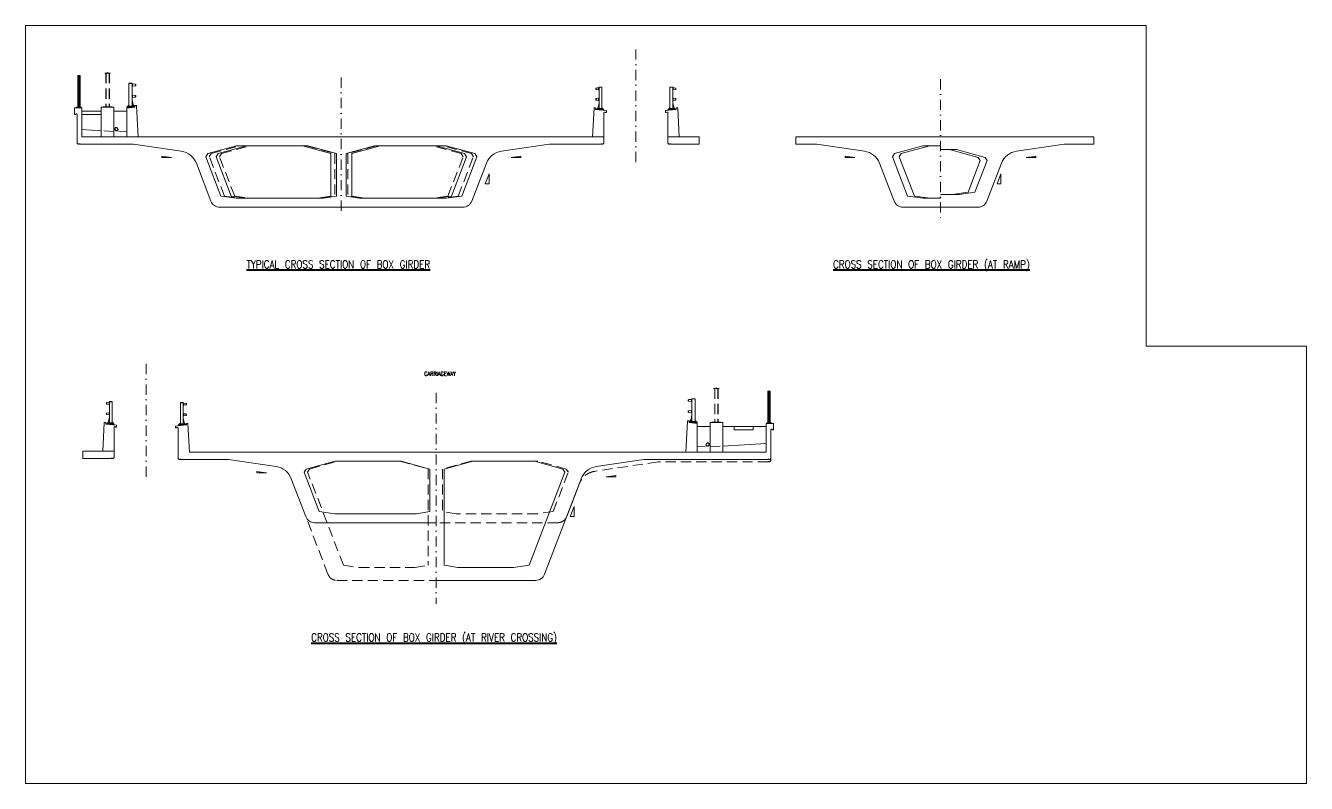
# Model space of a CAD drawing. Header units: millimetres. Extents: x 0 to 40000, y 0 to 23650.
import ezdxf

# ---------------------------------------------------------------- set-up
doc = ezdxf.new("R2010")
doc.units = ezdxf.units.MM
doc.linetypes.add('DGN3', pattern=[480.0012, 320.0008, -160.0004])
doc.linetypes.add('DGN4', pattern=[640.0016, 320.0008, -160.0004, 0, -160.0004])
for name, color, linetype, lineweight in [('C-_STRU----_E-', 3, 'Continuous', 30), ('Default', 7, 'Continuous', 13), ('S-_ANOTMTLE_A-', 4, 'Continuous', 40), ('S-_ANOTTBLK_A-', 7, 'Continuous', 13), ('S-_CONC----_E-', 7, 'Continuous', 13), ('S-_GRIDLINE_E-', 1, 'DGN4', 0), ('S-_STRU----_E-', 7, 'Continuous', 13)]:
    doc.layers.add(name, color=color, linetype=linetype, lineweight=lineweight)
doc.layers.add('S-_STEL----_ED', color=7, linetype='Continuous', lineweight=13, true_color=0xffa8da)
doc.styles.add('Styletxt', font='txt.shx')

# ---------------------------------------------------------------- blocks, each defined once
blk = doc.blocks.new('AnonymousCell1')
at = {"layer": 'S-_STEL----_ED', "lineweight": 0}
for p, q in [((-78, 373), (22, 373)), ((-77, -337), (-78, 373)), ((-78, 369), (22, 369)), ((23, -337), (22, 373)), ((22, 354), (22, 349)), ((22, 333), (22, 338)), ((26, 349), (23, 349)), ((26, 338), (23, 338)), ((23, 4), (23, -1)), ((37, 356), (24, 356)), ((34, 331), (24, 331)), ((34, 305), (24, 305)), ((38, 6), (25, 6)), ((27, 352), (27, 349)), ((34, 352), (27, 352)), ((27, 335), (27, 338)), ((34, 335), (27, 335)), ((27, 2), (27, -1)), ((35, 2), (27, 2)), ((34, 352), (34, 335)), ((34, 331), (34, 318)), ((35, 318), (34, 318)), ((35, 318), (34, 318)), ((34, 318), (34, 305)), ((35, 2), (35, -15)), ((127, 343), (37, 356)), ((37, 350), (37, 328)), ((37, 328), (40, 326)), ((40, 310), (37, 308)), ((37, 308), (38, 286)), ((127, -7), (38, 6)), ((38, 0), (38, -22)), ((127, 340), (40, 352)), ((40, 325), (40, 311)), ((40, 284), (127, 296)), ((127, -10), (40, 2)), ((132, 325), (132, 311)), ((133, 326), (134, 328)), ((133, 310), (134, 308)), ((134, 331), (134, 328)), ((134, 308), (134, 305)), ((137, 331), (137, 318)), ((137, 318), (137, 318)), ((137, 318), (137, 318)), ((-137, -373), (-137, -358)), ((113, -358), (-137, -358)), ((113, -373), (-137, -373)), ((103, -337), (-117, -337)), ((-117, -337), (-117, -358)), ((-102, -333), (-101, -333)), ((-102, -335), (-102, -333)), ((-102, -337), (-102, -335)), ((-72, -335), (-102, -335)), ((-101, -324), (-101, -333)), ((-101, -333), (-74, -333)), ((-98, -323), (-77, -323)), ((-94, -324), (-94, -333)), ((-81, -324), (-81, -333)), ((-74, -324), (-74, -333)), ((-73, -333), (-74, -333)), ((-73, -335), (-73, -333)), ((-72, -337), (-72, -335)), ((27, -1), (23, -1)), ((23, -17), (23, -12)), ((27, -12), (23, -12)), ((68, -337), (23, -147)), ((35, -19), (25, -19)), ((35, -45), (25, -45)), ((27, -15), (27, -12)), ((35, -15), (27, -15)), ((35, -19), (35, -32)), ((35, -32), (35, -32)), ((35, -32), (35, -32)), ((35, -32), (35, -45)), ((38, -22), (40, -24)), ((40, -40), (38, -42)), ((38, -42), (38, -64)), ((40, -66), (127, -54)), ((41, -25), (41, -39)), ((58, -333), (59, -333)), ((58, -335), (58, -333)), ((58, -337), (58, -335)), ((88, -335), (58, -335)), ((59, -324), (59, -333)), ((59, -333), (86, -333)), ((62, -323), (83, -323)), ((66, -324), (66, -333)), ((79, -324), (79, -333)), ((86, -324), (86, -333)), ((87, -333), (86, -333)), ((87, -335), (87, -333)), ((88, -337), (88, -335)), ((103, -337), (103, -358)), ((113, -373), (113, -358)), ((133, -24), (134, -22)), ((133, -25), (133, -39)), ((133, -40), (134, -42)), ((134, -19), (134, -22)), ((134, -42), (134, -45)), ((137, -32), (138, -32)), ((137, -32), (138, -32)), ((138, -19), (138, -32))]:
    blk.add_line(p, q, dxfattribs=at)
at = {"layer": 'S-_STEL----_ED', "lineweight": 0, "flags": 128}
for points in [[(24, 305, 0.414214), (22, 303), (22, 303), (22, 298), (22, 298, 0.414214), (23, 298), (23, 298), (27, 298), (27, 298, 0.414214), (27, 298), (27, 298), (27, 301), (34, 301), (34, 284), (27, 284), (27, 287), (27, 287, 0.414214), (27, 287), (27, 287), (23, 287), (23, 287, 0.414214), (22, 287), (22, 287), (22, 282), (22, 282, 0.414214), (25, 280), (25, 280), (38, 280), (127, 293), (127, 293, 0.373477), (137, 305), (137, 305), (137, 318)], [(25, -45, 0.414214), (23, -47), (23, -47), (23, -52), (23, -52, 0.414214), (23, -52), (23, -52), (27, -52), (27, -52, 0.414214), (27, -52), (27, -52), (27, -49), (35, -49), (35, -66), (27, -66), (27, -63), (27, -63, 0.414214), (27, -63), (27, -63), (23, -63), (23, -63, 0.414214), (23, -63), (23, -63), (23, -68), (23, -68, 0.414214), (25, -70), (25, -70), (38, -70), (127, -57), (127, -57, 0.373477), (138, -45), (138, -45), (138, -32)]]:
    blk.add_lwpolyline(points, format="xyb", dxfattribs=at)
at = {"layer": 'S-_STEL----_ED', "lineweight": 0}
for centre, radius, start, end in [((24, 354), 2, 90.0256, 180.0256), ((23, 349), 0.5, 180.0256, 270.0256), ((23, 338), 0.5, 90.0256, 180.0256), ((24, 333), 2, 180.0256, 270.0256), ((25, 4), 2, 90.0256, 180.0256), ((26, 349), 0.5, 270.0256, 0.0256), ((26, 338), 0.5, 0.0256, 90.0256), ((39, 350), 2, 81.9436, 180.0256), ((40, 286), 2, 180.0256, 278.1076), ((40, 0), 2, 81.9436, 180.0256), ((40, 325), 0.5, 0.0256, 50.22), ((40, 311), 0.5, 309.8312, 0.0256), ((125, 331), 12, 0.0256, 81.9436), ((125, 331), 8.75, 0.0256, 81.9436), ((125, 305), 8.75, 278.1076, 0.0256), ((133, 325), 0.5, 145.0336, 180.0256), ((133, 311), 0.5, 180.0256, 215.0176), ((-98, -330), 6.86, 60.0082, 120.008), ((-87, -349), 26.1, 74.7467, 105.2696), ((-77, -330), 6.86, 60.0082, 120.008), ((23, -1), 0.5, 180.0256, 270.0256), ((23, -12), 0.5, 90.0256, 180.0256), ((25, -17), 2, 180.0256, 270.0256), ((27, -1), 0.5, 270.0256, 0.0256), ((27, -12), 0.5, 0.0256, 90.0256), ((40, -64), 2, 180.0256, 278.1076), ((40, -25), 0.5, 0.0256, 50.22), ((40, -39), 0.5, 309.8312, 0.0256), ((62, -330), 6.86, 60.0082, 120.008), ((73, -349), 26.1, 74.7467, 105.2696), ((83, -330), 6.86, 60.0082, 120.008), ((126, -19), 12, 0.0256, 81.9436), ((126, -19), 8.75, 0.0256, 81.9436), ((126, -45), 8.75, 278.1076, 0.0256), ((133, -25), 0.5, 145.0336, 180.0256), ((133, -39), 0.5, 180.0256, 215.0176)]:
    blk.add_arc(centre, radius, start, end, dxfattribs=at)
blk = doc.blocks.new('AnonymousCell2')
at = {"layer": 'C-_STRU----_E-', "color": 7, "linetype": 'Continuous', "lineweight": 13}
for major_axis in [(36.8, 40.9), (30.1, 33.5)]:
    blk.add_ellipse((0, 0), major_axis=major_axis, ratio=0.999963, dxfattribs=at)
blk = doc.blocks.new('AnonymousCell4')
at = {"layer": 'S-_STEL----_ED', "lineweight": 0}
for p, q in [((-78, 373), (22, 373)), ((-77, -337), (-78, 373)), ((-78, 369), (22, 369)), ((23, -337), (22, 373)), ((22, 354), (22, 349)), ((22, 333), (22, 338)), ((26, 349), (23, 349)), ((26, 338), (23, 338)), ((23, 4), (23, -1)), ((37, 356), (24, 356)), ((34, 331), (24, 331)), ((34, 305), (24, 305)), ((38, 6), (25, 6)), ((27, 352), (27, 349)), ((34, 352), (27, 352)), ((27, 335), (27, 338)), ((34, 335), (27, 335)), ((27, 2), (27, -1)), ((35, 2), (27, 2)), ((34, 352), (34, 335)), ((34, 331), (34, 318)), ((35, 318), (34, 318)), ((35, 318), (34, 318)), ((34, 318), (34, 305)), ((35, 2), (35, -15)), ((127, 343), (37, 356)), ((37, 350), (37, 328)), ((37, 328), (40, 326)), ((40, 310), (37, 308)), ((37, 308), (38, 286)), ((127, -7), (38, 6)), ((38, 0), (38, -22)), ((127, 340), (40, 352)), ((40, 325), (40, 311)), ((40, 284), (127, 296)), ((127, -10), (40, 2)), ((132, 325), (132, 311)), ((133, 326), (134, 328)), ((133, 310), (134, 308)), ((134, 331), (134, 328)), ((134, 308), (134, 305)), ((137, 331), (137, 318)), ((137, 318), (137, 318)), ((137, 318), (137, 318)), ((-137, -373), (-137, -358)), ((113, -358), (-137, -358)), ((113, -373), (-137, -373)), ((103, -337), (-117, -337)), ((-117, -337), (-117, -358)), ((-102, -333), (-101, -333)), ((-102, -335), (-102, -333)), ((-102, -337), (-102, -335)), ((-72, -335), (-102, -335)), ((-101, -324), (-101, -333)), ((-101, -333), (-74, -333)), ((-98, -323), (-77, -323)), ((-94, -324), (-94, -333)), ((-81, -324), (-81, -333)), ((-74, -324), (-74, -333)), ((-73, -333), (-74, -333)), ((-73, -335), (-73, -333)), ((-72, -337), (-72, -335)), ((27, -1), (23, -1)), ((23, -17), (23, -12)), ((27, -12), (23, -12)), ((68, -337), (23, -147)), ((35, -19), (25, -19)), ((35, -45), (25, -45)), ((27, -15), (27, -12)), ((35, -15), (27, -15)), ((35, -19), (35, -32)), ((35, -32), (35, -32)), ((35, -32), (35, -32)), ((35, -32), (35, -45)), ((38, -22), (40, -24)), ((40, -40), (38, -42)), ((38, -42), (38, -64)), ((40, -66), (127, -54)), ((41, -25), (41, -39)), ((58, -333), (59, -333)), ((58, -335), (58, -333)), ((58, -337), (58, -335)), ((88, -335), (58, -335)), ((59, -324), (59, -333)), ((59, -333), (86, -333)), ((62, -323), (83, -323)), ((66, -324), (66, -333)), ((79, -324), (79, -333)), ((86, -324), (86, -333)), ((87, -333), (86, -333)), ((87, -335), (87, -333)), ((88, -337), (88, -335)), ((103, -337), (103, -358)), ((113, -373), (113, -358)), ((133, -24), (134, -22)), ((133, -25), (133, -39)), ((133, -40), (134, -42)), ((134, -19), (134, -22)), ((134, -42), (134, -45)), ((137, -32), (138, -32)), ((137, -32), (138, -32)), ((138, -19), (138, -32))]:
    blk.add_line(p, q, dxfattribs=at)
at = {"layer": 'S-_STEL----_ED', "lineweight": 0, "flags": 128}
for points in [[(24, 305, 0.414214), (22, 303), (22, 303), (22, 298), (22, 298, 0.414214), (23, 298), (23, 298), (27, 298), (27, 298, 0.414214), (27, 298), (27, 298), (27, 301), (34, 301), (34, 284), (27, 284), (27, 287), (27, 287, 0.414214), (27, 287), (27, 287), (23, 287), (23, 287, 0.414214), (22, 287), (22, 287), (22, 282), (22, 282, 0.414214), (25, 280), (25, 280), (38, 280), (127, 293), (127, 293, 0.373477), (137, 305), (137, 305), (137, 318)], [(25, -45, 0.414214), (23, -47), (23, -47), (23, -52), (23, -52, 0.414214), (23, -52), (23, -52), (27, -52), (27, -52, 0.414214), (27, -52), (27, -52), (27, -49), (35, -49), (35, -66), (27, -66), (27, -63), (27, -63, 0.414214), (27, -63), (27, -63), (23, -63), (23, -63, 0.414214), (23, -63), (23, -63), (23, -68), (23, -68, 0.414214), (25, -70), (25, -70), (38, -70), (127, -57), (127, -57, 0.373477), (138, -45), (138, -45), (138, -32)]]:
    blk.add_lwpolyline(points, format="xyb", dxfattribs=at)
at = {"layer": 'S-_STEL----_ED', "lineweight": 0}
for centre, radius, start, end in [((24, 354), 2, 90.0256, 180.0256), ((23, 349), 0.5, 180.0256, 270.0256), ((23, 338), 0.5, 90.0256, 180.0256), ((24, 333), 2, 180.0256, 270.0256), ((25, 4), 2, 90.0256, 180.0256), ((26, 349), 0.5, 270.0256, 0.0256), ((26, 338), 0.5, 0.0256, 90.0256), ((39, 350), 2, 81.9436, 180.0256), ((40, 286), 2, 180.0256, 278.1076), ((40, 0), 2, 81.9436, 180.0256), ((40, 325), 0.5, 0.0256, 50.22), ((40, 311), 0.5, 309.8312, 0.0256), ((125, 331), 12, 0.0256, 81.9436), ((125, 331), 8.75, 0.0256, 81.9436), ((125, 305), 8.75, 278.1076, 0.0256), ((133, 325), 0.5, 145.0336, 180.0256), ((133, 311), 0.5, 180.0256, 215.0176), ((-98, -330), 6.86, 60.0082, 120.008), ((-87, -349), 26.1, 74.7467, 105.2696), ((-77, -330), 6.86, 60.0082, 120.008), ((23, -1), 0.5, 180.0256, 270.0256), ((23, -12), 0.5, 90.0256, 180.0256), ((25, -17), 2, 180.0256, 270.0256), ((27, -1), 0.5, 270.0256, 0.0256), ((27, -12), 0.5, 0.0256, 90.0256), ((40, -64), 2, 180.0256, 278.1076), ((40, -25), 0.5, 0.0256, 50.22), ((40, -39), 0.5, 309.8312, 0.0256), ((62, -330), 6.86, 60.0082, 120.008), ((73, -349), 26.1, 74.7467, 105.2696), ((83, -330), 6.86, 60.0082, 120.008), ((126, -19), 12, 0.0256, 81.9436), ((126, -19), 8.75, 0.0256, 81.9436), ((126, -45), 8.75, 278.1076, 0.0256), ((133, -25), 0.5, 145.0336, 180.0256), ((133, -39), 0.5, 180.0256, 215.0176)]:
    blk.add_arc(centre, radius, start, end, dxfattribs=at)
blk = doc.blocks.new('AnonymousCell5')
at = {"layer": 'C-_STRU----_E-', "color": 7, "linetype": 'Continuous', "lineweight": 13}
for major_axis in [(36.8, 40.9), (30.1, 33.5)]:
    blk.add_ellipse((0, 0), major_axis=major_axis, ratio=0.999963, dxfattribs=at)
blk = doc.blocks.new('AnonymousCell6')
at = {"layer": 'S-_STEL----_ED', "lineweight": 0}
for p, q in [((-119, 311), (-119, 299)), ((-119, 298), (-119, 299)), ((-119, 298), (-119, 298)), ((-117, 311), (-117, 308)), ((-115, 306), (-117, 308)), ((-115, 291), (-117, 289)), ((-117, 289), (-117, 286)), ((-115, 305), (-115, 292)), ((-110, 322), (-33, 334)), ((-110, 319), (-35, 331)), ((-35, 266), (-110, 278)), ((-110, -6), (-33, 6)), ((-110, -9), (-35, 2)), ((-33, 308), (-35, 306)), ((-35, 305), (-35, 292)), ((-35, 291), (-33, 289)), ((-33, 334), (-21, 334)), ((-33, 329), (-33, 308)), ((-33, 289), (-33, 268)), ((-33, 6), (-21, 6)), ((-33, 0), (-33, -21)), ((-30, 331), (-30, 314)), ((-30, 331), (-23, 331)), ((-30, 314), (-23, 314)), ((-30, 311), (-21, 311)), ((-30, 311), (-30, 299)), ((-30, 298), (-30, 299)), ((-30, 298), (-30, 298)), ((-30, 298), (-30, 286)), ((-30, 286), (-21, 286)), ((-30, 2), (-30, -14)), ((-30, 2), (-23, 2)), ((-23, 331), (-23, 328)), ((-23, 327), (-20, 327)), ((-23, 317), (-20, 317)), ((-23, 314), (-23, 317)), ((-23, 2), (-23, -1)), ((67, 350), (-20, 350)), ((-20, -316), (-20, 350)), ((67, 346), (-20, 346)), ((-20, 332), (-20, 328)), ((-20, 312), (-20, 317)), ((-20, 4), (-20, -1)), ((67, -316), (67, 350)), ((-119, -17), (-119, -30)), ((-119, -30), (-119, -30)), ((-119, -30), (-119, -30)), ((-117, -17), (-117, -21)), ((-115, -23), (-117, -21)), ((-115, -37), (-117, -39)), ((-117, -39), (-117, -43)), ((-115, -23), (-115, -37)), ((-35, -62), (-110, -51)), ((-98, -350), (-98, -336)), ((-98, -336), (119, -336)), ((-98, -350), (119, -350)), ((-89, -316), (102, -316)), ((-89, -316), (-89, -336)), ((-76, -312), (-75, -312)), ((-76, -314), (-76, -312)), ((-76, -316), (-76, -314)), ((-76, -314), (-50, -314)), ((-75, -304), (-75, -312)), ((-51, -312), (-75, -312)), ((-54, -303), (-72, -303)), ((-69, -304), (-69, -312)), ((-59, -316), (-20, -138)), ((-57, -304), (-57, -312)), ((-51, -304), (-51, -312)), ((-50, -312), (-51, -312)), ((-50, -314), (-50, -312)), ((-50, -316), (-50, -314)), ((-33, -21), (-35, -23)), ((-35, -23), (-35, -37)), ((-35, -37), (-33, -39)), ((-33, -39), (-33, -60)), ((-30, -14), (-23, -14)), ((-30, -18), (-21, -18)), ((-30, -18), (-30, -30)), ((-30, -30), (-30, -30)), ((-30, -30), (-30, -30)), ((-30, -30), (-30, -42)), ((-30, -42), (-21, -42)), ((-23, -1), (-20, -1)), ((-23, -11), (-20, -11)), ((-23, -14), (-23, -11)), ((-20, -16), (-20, -11)), ((63, -312), (64, -312)), ((63, -314), (63, -312)), ((63, -316), (63, -314)), ((63, -314), (89, -314)), ((64, -304), (64, -312)), ((88, -312), (64, -312)), ((85, -303), (67, -303)), ((70, -304), (70, -312)), ((82, -304), (82, -312)), ((88, -304), (88, -312)), ((89, -312), (88, -312)), ((89, -314), (89, -312)), ((89, -316), (89, -314)), ((102, -316), (102, -336)), ((119, -350), (119, -336))]:
    blk.add_line(p, q, dxfattribs=at)
at = {"layer": 'S-_STEL----_ED', "lineweight": 0, "extrusion": (-1.2046e-45, 7.42719e-47, -1), "flags": 128}
blk.add_lwpolyline([(21, 286, 0.414214), (20, 284), (20, 284), (20, 280), (20, 280, 0.414214), (20, 279), (20, 279), (23, 279), (23, 279, 0.414214), (23, 280), (23, 280), (23, 283), (30, 283), (30, 266), (23, 266), (23, 269), (23, 269, 0.414214), (23, 269), (23, 269), (20, 269), (20, 269, 0.414214), (20, 269), (20, 269), (20, 265), (20, 265, 0.414214), (21, 263), (21, 263), (33, 263), (110, 275), (110, 275, 0.373477), (119, 286), (119, 286), (119, 298)], format="xyb", dxfattribs=at)
at = {"layer": 'S-_STEL----_ED', "lineweight": 0, "extrusion": (0, 0, -1), "flags": 128}
blk.add_lwpolyline([(21, -42, 0.414214), (20, -44), (20, -44), (20, -49), (20, -49, 0.414214), (20, -49), (20, -49), (23, -49), (23, -49, 0.414214), (23, -49), (23, -49), (23, -46), (30, -46), (30, -62), (23, -62), (23, -59), (23, -59, 0.414214), (23, -59), (23, -59), (20, -59), (20, -59, 0.414214), (20, -59), (20, -59), (20, -64), (20, -64, 0.414214), (21, -66), (21, -66), (33, -66), (111, -54), (111, -54, 0.373477), (119, -43), (119, -43), (119, -30)], format="xyb", dxfattribs=at)
at = {"layer": 'S-_STEL----_ED', "lineweight": 0, "extrusion": (0, 0, -1)}
for centre, major_axis, start_param, end_param in [((-109, 311), (0, 11.3), 4.712836, 6.142575), ((-109, 311), (0, 8.21), 4.712836, 6.142575), ((-109, 286), (0, 8.21), 3.283096, 4.712836), ((-116, 305), (0, 0.469), 0.960517, 1.571243), ((-116, 292), (0, 0.469), 1.571243, 2.181969), ((-34, 329), (0, 1.88), 6.142575, 7.854428), ((-35, 305), (0, 0.469), 4.712836, 5.588894), ((-35, 292), (0, 0.469), 3.836777, 4.712836), ((-34, 268), (0, 1.88), 1.571243, 3.283096), ((-34, 0), (0, 1.88), 6.142575, 7.854428), ((-23, 328), (0, 0.469), 3.142039, 4.712836), ((-23, 317), (0, 0.469), 4.712836, 6.283632), ((-21, 332), (0, 1.88), 0.000447, 1.571243), ((-21, 312), (0, 1.88), 1.571243, 3.142039), ((-21, 4), (0, 1.88), 0.000447, 1.571243), ((-20, 328), (0, 0.469), 1.571243, 3.142039), ((-20, 317), (0, 0.469), 0.000447, 1.571243), ((-109, -17), (0, 11.3), 4.712836, 6.142575), ((-109, -17), (0, 8.21), 4.712836, 6.142575), ((-109, -43), (0, 8.21), 3.283096, 4.712836), ((-116, -23), (0, 0.469), 0.960517, 1.571243), ((-116, -37), (0, 0.469), 1.571243, 2.181969), ((-72, -310), (0, 6.44), 5.75973, 6.806924), ((-63, -328), (0, 24.5), 6.016965, 6.549689), ((-54, -310), (0, 6.44), 5.75973, 6.806924), ((-35, -23), (0, 0.469), 4.712836, 5.588894), ((-35, -37), (0, 0.469), 3.836777, 4.712836), ((-34, -60), (0, 1.88), 1.571243, 3.283096), ((-23, -1), (0, 0.469), 3.142039, 4.712836), ((-23, -11), (0, 0.469), 4.712836, 6.283632), ((-21, -16), (0, 1.88), 1.571243, 3.142039), ((-20, -1), (0, 0.469), 1.571243, 3.142039), ((-20, -11), (0, 0.469), 0.000447, 1.571243), ((67, -310), (0, 6.44), 5.75973, 6.806924), ((76, -328), (0, 24.5), 6.016965, 6.549689), ((85, -310), (0, 6.44), 5.75973, 6.806924)]:
    blk.add_ellipse(centre, major_axis=major_axis, ratio=0.92568, start_param=start_param, end_param=end_param, dxfattribs=at)
blk = doc.blocks.new('AnonymousCell7')
at = {"layer": 'S-_STEL----_ED', "lineweight": 0}
for p, q in [((-119, 311), (-119, 299)), ((-119, 298), (-119, 299)), ((-119, 298), (-119, 298)), ((-117, 311), (-117, 308)), ((-115, 306), (-117, 308)), ((-115, 291), (-117, 289)), ((-117, 289), (-117, 286)), ((-115, 305), (-115, 292)), ((-110, 322), (-33, 334)), ((-110, 319), (-35, 331)), ((-35, 266), (-110, 278)), ((-110, -6), (-33, 6)), ((-110, -9), (-35, 2)), ((-33, 308), (-35, 306)), ((-35, 305), (-35, 292)), ((-35, 291), (-33, 289)), ((-33, 334), (-21, 334)), ((-33, 329), (-33, 308)), ((-33, 289), (-33, 268)), ((-33, 6), (-21, 6)), ((-33, 0), (-33, -21)), ((-30, 331), (-30, 314)), ((-30, 331), (-23, 331)), ((-30, 314), (-23, 314)), ((-30, 311), (-21, 311)), ((-30, 311), (-30, 299)), ((-30, 298), (-30, 299)), ((-30, 298), (-30, 298)), ((-30, 298), (-30, 286)), ((-30, 286), (-21, 286)), ((-30, 2), (-30, -14)), ((-30, 2), (-23, 2)), ((-23, 331), (-23, 328)), ((-23, 327), (-20, 327)), ((-23, 317), (-20, 317)), ((-23, 314), (-23, 317)), ((-23, 2), (-23, -1)), ((67, 350), (-20, 350)), ((-20, -316), (-20, 350)), ((67, 346), (-20, 346)), ((-20, 332), (-20, 328)), ((-20, 312), (-20, 317)), ((-20, 4), (-20, -1)), ((67, -316), (67, 350)), ((-119, -17), (-119, -30)), ((-119, -30), (-119, -30)), ((-119, -30), (-119, -30)), ((-117, -17), (-117, -21)), ((-115, -23), (-117, -21)), ((-115, -37), (-117, -39)), ((-117, -39), (-117, -43)), ((-115, -23), (-115, -37)), ((-35, -62), (-110, -51)), ((-98, -350), (-98, -336)), ((-98, -336), (119, -336)), ((-98, -350), (119, -350)), ((-89, -316), (102, -316)), ((-89, -316), (-89, -336)), ((-76, -312), (-75, -312)), ((-76, -314), (-76, -312)), ((-76, -316), (-76, -314)), ((-76, -314), (-50, -314)), ((-75, -304), (-75, -312)), ((-51, -312), (-75, -312)), ((-54, -303), (-72, -303)), ((-69, -304), (-69, -312)), ((-59, -316), (-20, -138)), ((-57, -304), (-57, -312)), ((-51, -304), (-51, -312)), ((-50, -312), (-51, -312)), ((-50, -314), (-50, -312)), ((-50, -316), (-50, -314)), ((-33, -21), (-35, -23)), ((-35, -23), (-35, -37)), ((-35, -37), (-33, -39)), ((-33, -39), (-33, -60)), ((-30, -14), (-23, -14)), ((-30, -18), (-21, -18)), ((-30, -18), (-30, -30)), ((-30, -30), (-30, -30)), ((-30, -30), (-30, -30)), ((-30, -30), (-30, -42)), ((-30, -42), (-21, -42)), ((-23, -1), (-20, -1)), ((-23, -11), (-20, -11)), ((-23, -14), (-23, -11)), ((-20, -16), (-20, -11)), ((63, -312), (64, -312)), ((63, -314), (63, -312)), ((63, -316), (63, -314)), ((63, -314), (89, -314)), ((64, -304), (64, -312)), ((88, -312), (64, -312)), ((85, -303), (67, -303)), ((70, -304), (70, -312)), ((82, -304), (82, -312)), ((88, -304), (88, -312)), ((89, -312), (88, -312)), ((89, -314), (89, -312)), ((89, -316), (89, -314)), ((102, -316), (102, -336)), ((119, -350), (119, -336))]:
    blk.add_line(p, q, dxfattribs=at)
at = {"layer": 'S-_STEL----_ED', "lineweight": 0, "extrusion": (0, 0, -1), "flags": 128}
blk.add_lwpolyline([(21, 286, 0.414214), (20, 284), (20, 284), (20, 280), (20, 280, 0.414214), (20, 279), (20, 279), (23, 279), (23, 279, 0.414214), (23, 280), (23, 280), (23, 283), (30, 283), (30, 266), (23, 266), (23, 269), (23, 269, 0.414214), (23, 269), (23, 269), (20, 269), (20, 269, 0.414214), (20, 269), (20, 269), (20, 265), (20, 265, 0.414214), (21, 263), (21, 263), (33, 263), (110, 275), (110, 275, 0.373477), (119, 286), (119, 286), (119, 298)], format="xyb", dxfattribs=at)
at = {"layer": 'S-_STEL----_ED', "lineweight": 0, "extrusion": (-1.2046e-45, 7.42718e-47, -1), "flags": 128}
blk.add_lwpolyline([(21, -42, 0.414214), (20, -44), (20, -44), (20, -49), (20, -49, 0.414214), (20, -49), (20, -49), (23, -49), (23, -49, 0.414214), (23, -49), (23, -49), (23, -46), (30, -46), (30, -62), (23, -62), (23, -59), (23, -59, 0.414214), (23, -59), (23, -59), (20, -59), (20, -59, 0.414214), (20, -59), (20, -59), (20, -64), (20, -64, 0.414214), (21, -66), (21, -66), (33, -66), (111, -54), (111, -54, 0.373477), (119, -43), (119, -43), (119, -30)], format="xyb", dxfattribs=at)
at = {"layer": 'S-_STEL----_ED', "lineweight": 0, "extrusion": (0, 0, -1)}
for centre, major_axis, start_param, end_param in [((-109, 311), (0, 11.3), 4.712836, 6.142575), ((-109, 311), (0, 8.21), 4.712836, 6.142575), ((-109, 286), (0, 8.21), 3.283096, 4.712836), ((-116, 305), (0, 0.469), 0.960517, 1.571243), ((-116, 292), (0, 0.469), 1.571243, 2.181969), ((-34, 329), (0, 1.88), 6.142575, 7.854428), ((-35, 305), (0, 0.469), 4.712836, 5.588894), ((-35, 292), (0, 0.469), 3.836777, 4.712836), ((-34, 268), (0, 1.88), 1.571243, 3.283096), ((-34, 0), (0, 1.88), 6.142575, 7.854428), ((-23, 328), (0, 0.469), 3.142039, 4.712836), ((-23, 317), (0, 0.469), 4.712836, 6.283632), ((-21, 332), (0, 1.88), 0.000447, 1.571243), ((-21, 312), (0, 1.88), 1.571243, 3.142039), ((-21, 4), (0, 1.88), 0.000447, 1.571243), ((-20, 328), (0, 0.469), 1.571243, 3.142039), ((-20, 317), (0, 0.469), 0.000447, 1.571243), ((-109, -17), (0, 11.3), 4.712836, 6.142575), ((-109, -17), (0, 8.21), 4.712836, 6.142575), ((-109, -43), (0, 8.21), 3.283096, 4.712836), ((-116, -23), (0, 0.469), 0.960517, 1.571243), ((-116, -37), (0, 0.469), 1.571243, 2.181969), ((-72, -310), (0, 6.44), 5.75973, 6.806924), ((-63, -328), (0, 24.5), 6.016965, 6.549689), ((-54, -310), (0, 6.44), 5.75973, 6.806924), ((-35, -23), (0, 0.469), 4.712836, 5.588894), ((-35, -37), (0, 0.469), 3.836777, 4.712836), ((-34, -60), (0, 1.88), 1.571243, 3.283096), ((-23, -1), (0, 0.469), 3.142039, 4.712836), ((-23, -11), (0, 0.469), 4.712836, 6.283632), ((-21, -16), (0, 1.88), 1.571243, 3.142039), ((-20, -1), (0, 0.469), 1.571243, 3.142039), ((-20, -11), (0, 0.469), 0.000447, 1.571243), ((67, -310), (0, 6.44), 5.75973, 6.806924), ((76, -328), (0, 24.5), 6.016965, 6.549689), ((85, -310), (0, 6.44), 5.75973, 6.806924)]:
    blk.add_ellipse(centre, major_axis=major_axis, ratio=0.92568, start_param=start_param, end_param=end_param, dxfattribs=at)
blk = doc.blocks.new('AnonymousCell8')
at = {"layer": 'S-_STEL----_ED', "lineweight": 0}
for p, q in [((-67, 350), (20, 350)), ((-67, -316), (-67, 350)), ((-67, 346), (20, 346)), ((20, -316), (20, 350)), ((20, 332), (20, 328)), ((23, 327), (20, 327)), ((20, 312), (20, 317)), ((23, 317), (20, 317)), ((20, 4), (20, -1)), ((33, 334), (21, 334)), ((30, 311), (21, 311)), ((30, 286), (21, 286)), ((33, 6), (21, 6)), ((23, 331), (23, 328)), ((30, 331), (23, 331)), ((23, 314), (23, 317)), ((30, 314), (23, 314)), ((23, 2), (23, -1)), ((30, 2), (23, 2)), ((30, 331), (30, 314)), ((30, 311), (30, 299)), ((30, 298), (30, 299)), ((30, 298), (30, 298)), ((30, 298), (30, 286)), ((30, 2), (30, -14)), ((110, 322), (33, 334)), ((33, 329), (33, 308)), ((33, 308), (35, 306)), ((35, 291), (33, 289)), ((33, 289), (33, 268)), ((110, -6), (33, 6)), ((33, 0), (33, -21)), ((110, 319), (35, 331)), ((35, 305), (35, 292)), ((35, 266), (110, 278)), ((110, -9), (35, 2)), ((115, 306), (117, 308)), ((115, 305), (115, 292)), ((115, 291), (117, 289)), ((117, 311), (117, 308)), ((117, 289), (117, 286)), ((119, 311), (119, 299)), ((119, 298), (119, 299)), ((119, 298), (119, 298)), ((-119, -350), (-119, -336)), ((98, -336), (-119, -336)), ((98, -350), (-119, -350)), ((89, -316), (-102, -316)), ((-102, -316), (-102, -336)), ((-89, -312), (-88, -312)), ((-89, -314), (-89, -312)), ((-89, -316), (-89, -314)), ((-63, -314), (-89, -314)), ((-88, -304), (-88, -312)), ((-88, -312), (-64, -312)), ((-85, -303), (-67, -303)), ((-82, -304), (-82, -312)), ((-70, -304), (-70, -312)), ((-64, -304), (-64, -312)), ((-63, -312), (-64, -312)), ((-63, -314), (-63, -312)), ((-63, -316), (-63, -314)), ((23, -1), (20, -1)), ((20, -16), (20, -11)), ((23, -11), (20, -11)), ((59, -316), (20, -138)), ((30, -18), (21, -18)), ((30, -42), (21, -42)), ((23, -14), (23, -11)), ((30, -14), (23, -14)), ((30, -18), (30, -30)), ((30, -30), (30, -30)), ((30, -30), (30, -30)), ((30, -30), (30, -42)), ((33, -21), (35, -23)), ((35, -37), (33, -39)), ((33, -39), (33, -60)), ((35, -23), (35, -37)), ((35, -62), (110, -51)), ((50, -312), (51, -312)), ((50, -314), (50, -312)), ((50, -316), (50, -314)), ((76, -314), (50, -314)), ((51, -304), (51, -312)), ((51, -312), (75, -312)), ((54, -303), (72, -303)), ((57, -304), (57, -312)), ((69, -304), (69, -312)), ((75, -304), (75, -312)), ((76, -312), (75, -312)), ((76, -314), (76, -312)), ((76, -316), (76, -314)), ((89, -316), (89, -336)), ((98, -350), (98, -336)), ((115, -23), (117, -21)), ((115, -23), (115, -37)), ((115, -37), (117, -39)), ((117, -17), (117, -21)), ((117, -39), (117, -43)), ((119, -17), (119, -30)), ((119, -30), (119, -30)), ((119, -30), (119, -30))]:
    blk.add_line(p, q, dxfattribs=at)
at = {"layer": 'S-_STEL----_ED', "lineweight": 0, "flags": 128}
for points in [[(21, 286, 0.414214), (20, 284), (20, 284), (20, 280), (20, 280, 0.414214), (20, 279), (20, 279), (23, 279), (23, 279, 0.414214), (23, 280), (23, 280), (23, 283), (30, 283), (30, 266), (23, 266), (23, 269), (23, 269, 0.414214), (23, 269), (23, 269), (20, 269), (20, 269, 0.414214), (20, 269), (20, 269), (20, 265), (20, 265, 0.414214), (21, 263), (21, 263), (33, 263), (110, 275), (110, 275, 0.373477), (119, 286), (119, 286), (119, 298)], [(21, -42, 0.414214), (20, -44), (20, -44), (20, -49), (20, -49, 0.414214), (20, -49), (20, -49), (23, -49), (23, -49, 0.414214), (23, -49), (23, -49), (23, -46), (30, -46), (30, -62), (23, -62), (23, -59), (23, -59, 0.414214), (23, -59), (23, -59), (20, -59), (20, -59, 0.414214), (20, -59), (20, -59), (20, -64), (20, -64, 0.414214), (21, -66), (21, -66), (33, -66), (111, -54), (111, -54, 0.373477), (119, -43), (119, -43), (119, -30)]]:
    blk.add_lwpolyline(points, format="xyb", dxfattribs=at)
at = {"layer": 'S-_STEL----_ED', "lineweight": 0}
for centre, major_axis, start_param, end_param in [((21, 332), (0, 1.88), 0.000447, 1.571243), ((20, 328), (0, 0.469), 1.571243, 3.142039), ((20, 317), (0, 0.469), 0.000447, 1.571243), ((21, 312), (0, 1.88), 1.571243, 3.142039), ((21, 4), (0, 1.88), 0.000447, 1.571243), ((23, 328), (0, 0.469), 3.142039, 4.712836), ((23, 317), (0, 0.469), 4.712836, 6.283632), ((34, 329), (0, 1.88), 6.142575, 7.854428), ((34, 268), (0, 1.88), 1.571243, 3.283096), ((34, 0), (0, 1.88), 6.142575, 7.854428), ((35, 305), (0, 0.469), 4.712836, 5.588894), ((35, 292), (0, 0.469), 3.836777, 4.712836), ((109, 311), (0, 11.3), 4.712836, 6.142575), ((109, 311), (0, 8.21), 4.712836, 6.142575), ((109, 286), (0, 8.21), 3.283096, 4.712836), ((115, 305), (0, 0.469), 0.960517, 1.571243), ((115, 292), (0, 0.469), 1.571243, 2.181969), ((-85, -310), (0, 6.44), 5.75973, 6.806924), ((-76, -328), (0, 24.5), 6.016965, 6.549689), ((-67, -310), (0, 6.44), 5.75973, 6.806924), ((20, -1), (0, 0.469), 1.571243, 3.142039), ((20, -11), (0, 0.469), 0.000447, 1.571243), ((21, -16), (0, 1.88), 1.571243, 3.142039), ((23, -1), (0, 0.469), 3.142039, 4.712836), ((23, -11), (0, 0.469), 4.712836, 6.283632), ((34, -60), (0, 1.88), 1.571243, 3.283096), ((35, -23), (0, 0.469), 4.712836, 5.588894), ((35, -37), (0, 0.469), 3.836777, 4.712836), ((54, -310), (0, 6.44), 5.75973, 6.806924), ((63, -328), (0, 24.5), 6.016965, 6.549689), ((72, -310), (0, 6.44), 5.75973, 6.806924), ((109, -17), (0, 11.3), 4.712836, 6.142575), ((109, -17), (0, 8.21), 4.712836, 6.142575), ((109, -43), (0, 8.21), 3.283096, 4.712836), ((116, -23), (0, 0.469), 0.960517, 1.571243), ((116, -37), (0, 0.469), 1.571243, 2.181969)]:
    blk.add_ellipse(centre, major_axis=major_axis, ratio=0.92568, start_param=start_param, end_param=end_param, dxfattribs=at)
blk = doc.blocks.new('AnonymousCell9')
at = {"layer": 'S-_STEL----_ED', "lineweight": 0}
for p, q in [((-67, 350), (20, 350)), ((-67, -316), (-67, 350)), ((-67, 346), (20, 346)), ((20, -316), (20, 350)), ((20, 332), (20, 328)), ((23, 327), (20, 327)), ((20, 312), (20, 317)), ((23, 317), (20, 317)), ((20, 4), (20, -1)), ((33, 334), (21, 334)), ((30, 311), (21, 311)), ((30, 286), (21, 286)), ((33, 6), (21, 6)), ((23, 331), (23, 328)), ((30, 331), (23, 331)), ((23, 314), (23, 317)), ((30, 314), (23, 314)), ((23, 2), (23, -1)), ((30, 2), (23, 2)), ((30, 331), (30, 314)), ((30, 311), (30, 299)), ((30, 298), (30, 299)), ((30, 298), (30, 298)), ((30, 298), (30, 286)), ((30, 2), (30, -14)), ((110, 322), (33, 334)), ((33, 329), (33, 308)), ((33, 308), (35, 306)), ((35, 291), (33, 289)), ((33, 289), (33, 268)), ((110, -6), (33, 6)), ((33, 0), (33, -21)), ((110, 319), (35, 331)), ((35, 305), (35, 292)), ((35, 266), (110, 278)), ((110, -9), (35, 2)), ((115, 306), (117, 308)), ((115, 305), (115, 292)), ((115, 291), (117, 289)), ((117, 311), (117, 308)), ((117, 289), (117, 286)), ((119, 311), (119, 299)), ((119, 298), (119, 299)), ((119, 298), (119, 298)), ((-119, -350), (-119, -336)), ((98, -336), (-119, -336)), ((98, -350), (-119, -350)), ((89, -316), (-102, -316)), ((-102, -316), (-102, -336)), ((-89, -312), (-88, -312)), ((-89, -314), (-89, -312)), ((-89, -316), (-89, -314)), ((-63, -314), (-89, -314)), ((-88, -304), (-88, -312)), ((-88, -312), (-64, -312)), ((-85, -303), (-67, -303)), ((-82, -304), (-82, -312)), ((-70, -304), (-70, -312)), ((-64, -304), (-64, -312)), ((-63, -312), (-64, -312)), ((-63, -314), (-63, -312)), ((-63, -316), (-63, -314)), ((23, -1), (20, -1)), ((20, -16), (20, -11)), ((23, -11), (20, -11)), ((59, -316), (20, -138)), ((30, -18), (21, -18)), ((30, -42), (21, -42)), ((23, -14), (23, -11)), ((30, -14), (23, -14)), ((30, -18), (30, -30)), ((30, -30), (30, -30)), ((30, -30), (30, -30)), ((30, -30), (30, -42)), ((33, -21), (35, -23)), ((35, -37), (33, -39)), ((33, -39), (33, -60)), ((35, -23), (35, -37)), ((35, -62), (110, -51)), ((50, -312), (51, -312)), ((50, -314), (50, -312)), ((50, -316), (50, -314)), ((76, -314), (50, -314)), ((51, -304), (51, -312)), ((51, -312), (75, -312)), ((54, -303), (72, -303)), ((57, -304), (57, -312)), ((69, -304), (69, -312)), ((75, -304), (75, -312)), ((76, -312), (75, -312)), ((76, -314), (76, -312)), ((76, -316), (76, -314)), ((89, -316), (89, -336)), ((98, -350), (98, -336)), ((115, -23), (117, -21)), ((115, -23), (115, -37)), ((115, -37), (117, -39)), ((117, -17), (117, -21)), ((117, -39), (117, -43)), ((119, -17), (119, -30)), ((119, -30), (119, -30)), ((119, -30), (119, -30))]:
    blk.add_line(p, q, dxfattribs=at)
at = {"layer": 'S-_STEL----_ED', "lineweight": 0, "flags": 128}
for points in [[(21, 286, 0.414214), (20, 284), (20, 284), (20, 280), (20, 280, 0.414214), (20, 279), (20, 279), (23, 279), (23, 279, 0.414214), (23, 280), (23, 280), (23, 283), (30, 283), (30, 266), (23, 266), (23, 269), (23, 269, 0.414214), (23, 269), (23, 269), (20, 269), (20, 269, 0.414214), (20, 269), (20, 269), (20, 265), (20, 265, 0.414214), (21, 263), (21, 263), (33, 263), (110, 275), (110, 275, 0.373477), (119, 286), (119, 286), (119, 298)], [(21, -42, 0.414214), (20, -44), (20, -44), (20, -49), (20, -49, 0.414214), (20, -49), (20, -49), (23, -49), (23, -49, 0.414214), (23, -49), (23, -49), (23, -46), (30, -46), (30, -62), (23, -62), (23, -59), (23, -59, 0.414214), (23, -59), (23, -59), (20, -59), (20, -59, 0.414214), (20, -59), (20, -59), (20, -64), (20, -64, 0.414214), (21, -66), (21, -66), (33, -66), (111, -54), (111, -54, 0.373477), (119, -43), (119, -43), (119, -30)]]:
    blk.add_lwpolyline(points, format="xyb", dxfattribs=at)
at = {"layer": 'S-_STEL----_ED', "lineweight": 0}
for centre, major_axis, start_param, end_param in [((21, 332), (0, 1.88), 0.000447, 1.571243), ((20, 328), (0, 0.469), 1.571243, 3.142039), ((20, 317), (0, 0.469), 0.000447, 1.571243), ((21, 312), (0, 1.88), 1.571243, 3.142039), ((21, 4), (0, 1.88), 0.000447, 1.571243), ((23, 328), (0, 0.469), 3.142039, 4.712836), ((23, 317), (0, 0.469), 4.712836, 6.283632), ((34, 329), (0, 1.88), 6.142575, 7.854428), ((34, 268), (0, 1.88), 1.571243, 3.283096), ((34, 0), (0, 1.88), 6.142575, 7.854428), ((35, 305), (0, 0.469), 4.712836, 5.588894), ((35, 292), (0, 0.469), 3.836777, 4.712836), ((109, 311), (0, 11.3), 4.712836, 6.142575), ((109, 311), (0, 8.21), 4.712836, 6.142575), ((109, 286), (0, 8.21), 3.283096, 4.712836), ((115, 305), (0, 0.469), 0.960517, 1.571243), ((115, 292), (0, 0.469), 1.571243, 2.181969), ((-85, -310), (0, 6.44), 5.75973, 6.806924), ((-76, -328), (0, 24.5), 6.016965, 6.549689), ((-67, -310), (0, 6.44), 5.75973, 6.806924), ((20, -1), (0, 0.469), 1.571243, 3.142039), ((20, -11), (0, 0.469), 0.000447, 1.571243), ((21, -16), (0, 1.88), 1.571243, 3.142039), ((23, -1), (0, 0.469), 3.142039, 4.712836), ((23, -11), (0, 0.469), 4.712836, 6.283632), ((34, -60), (0, 1.88), 1.571243, 3.283096), ((35, -23), (0, 0.469), 4.712836, 5.588894), ((35, -37), (0, 0.469), 3.836777, 4.712836), ((54, -310), (0, 6.44), 5.75973, 6.806924), ((63, -328), (0, 24.5), 6.016965, 6.549689), ((72, -310), (0, 6.44), 5.75973, 6.806924), ((109, -17), (0, 11.3), 4.712836, 6.142575), ((109, -17), (0, 8.21), 4.712836, 6.142575), ((109, -43), (0, 8.21), 3.283096, 4.712836), ((116, -23), (0, 0.469), 0.960517, 1.571243), ((116, -37), (0, 0.469), 1.571243, 2.181969)]:
    blk.add_ellipse(centre, major_axis=major_axis, ratio=0.92568, start_param=start_param, end_param=end_param, dxfattribs=at)

msp = doc.modelspace()

# ---------------------------------------------------------------- linework, layer by layer
at = {"layer": 'S-_ANOTTBLK_A-', "lineweight": 0, "flags": 128}
msp.add_lwpolyline([(35000, 23650), (0, 23650), (0, 0), (40000, 0), (40000, 13650), (35000, 13650), (35000, 23650)], dxfattribs=at)
at = {"layer": 'S-_CONC----_E-'}
for p, q in [((1530, 21080), (1760, 21080)), ((1530, 21080), (1530, 20880)), ((1575, 20895), (1560, 20880)), ((1595, 20895), (1610, 20880)), ((1610, 20880), (1610, 19985)), ((1760, 21080), (1760, 20180)), ((1760, 20980), (2360, 20980)), ((2360, 21105), (2360, 20180)), ((2760, 21105), (2360, 21105)), ((2760, 21105), (2760, 20180)), ((2760, 20980), (3160, 20980)), ((3160, 21079), (3160, 21105)), ((3160, 21105), (3415, 21105)), ((3415, 21105), (3160, 21079)), ((3160, 21079), (3160, 20180)), ((3415, 21155), (3452, 21155)), ((3415, 21105), (3415, 21155)), ((3415, 21105), (3415, 21155)), ((3452, 21155), (3462, 21145)), ((3513, 20180), (3462, 21145)), ((17708, 20180), (17754, 21070)), ((17765, 21080), (17754, 21070)), ((17765, 21080), (17802, 21080)), ((17802, 21030), (17802, 21080)), ((17802, 21030), (18060, 21030)), ((17802, 21030), (18140, 20996)), ((18060, 21030), (18060, 21004)), ((18075, 20951), (18060, 20936)), ((18060, 20936), (18060, 20013)), ((18075, 20951), (18095, 20951)), ((18095, 20951), (18110, 20936)), ((18110, 20936), (18140, 20936)), ((18140, 20996), (18140, 20936)), ((20318, 21030), (19980, 20996)), ((19980, 20996), (19980, 20936)), ((20010, 20936), (19980, 20936)), ((20025, 20951), (20010, 20936)), ((20045, 20951), (20025, 20951)), ((20045, 20951), (20060, 20936)), ((20318, 21030), (20060, 21030)), ((20060, 21030), (20060, 21004)), ((20060, 20936), (20060, 20013)), ((20318, 21030), (20318, 21080)), ((20356, 21080), (20318, 21080)), ((20356, 21080), (20366, 21070)), ((20413, 20180), (20366, 21070)), ((2360, 20368), (1760, 20403)), ((1760, 20180), (18060, 20180)), ((2910, 20344), (3160, 20359)), ((18060, 20180), (18060, 19985)), ((20060, 20180), (20060, 19985)), ((21033, 20180), (20060, 20180)), ((24052, 20180), (24052, 19955)), ((24052, 20180), (33362, 20180)), ((33362, 20180), (33362, 19955)), ((1610, 19985), (1640, 19955)), ((1640, 19955), (1660, 19955)), ((1670, 19965), (1660, 19955)), ((1670, 19965), (1690, 19965)), ((1690, 19965), (1700, 19955)), ((1700, 19955), (3373, 19955)), ((3373, 19955), (4861, 19732)), ((5691, 19654), (5628, 19558)), ((5691, 19654), (6582, 19900)), ((6012, 19654), (5950, 19558)), ((6012, 19654), (6903, 19900)), ((6582, 19900), (8819, 19900)), ((8644, 19900), (9535, 19655)), ((8819, 19900), (9710, 19655)), ((9535, 19655), (9535, 18330)), ((9710, 19655), (9710, 18330)), ((10901, 19900), (10010, 19655)), ((10010, 19655), (10010, 18330)), ((11076, 19900), (10185, 19655)), ((10185, 19655), (10185, 18330)), ((13139, 19900), (10901, 19900)), ((13709, 19654), (12818, 19900)), ((14030, 19654), (13139, 19900)), ((13709, 19654), (13771, 19558)), ((14030, 19654), (14092, 19558)), ((16348, 19955), (14860, 19732)), ((16348, 19955), (17970, 19955)), ((17980, 19965), (17970, 19955)), ((18000, 19965), (17980, 19965)), ((18000, 19965), (18010, 19955)), ((18030, 19955), (18010, 19955)), ((18060, 19985), (18030, 19955)), ((20060, 19985), (20090, 19955)), ((20090, 19955), (20110, 19955)), ((20120, 19965), (20110, 19955)), ((20120, 19965), (20140, 19965)), ((20140, 19965), (20150, 19955)), ((20150, 19955), (21033, 19955)), ((24052, 19955), (24710, 19955)), ((24710, 19955), (26198, 19732)), ((27135, 19654), (27072, 19558)), ((27135, 19654), (28026, 19900)), ((27349, 19654), (27287, 19558)), ((27349, 19654), (28240, 19900)), ((28026, 19900), (28572, 19900)), ((29073, 19780), (28572, 19780)), ((29749, 19534), (28858, 19780)), ((29964, 19534), (29073, 19780)), ((32435, 19955), (30947, 19732)), ((33362, 19955), (32435, 19955)), ((4256, 19535), (4256, 19580)), ((4256, 19580), (4556, 19535)), ((4556, 19535), (4256, 19535)), ((5332, 19354), (5786, 18172)), ((6101, 18330), (5628, 19558)), ((6422, 18330), (5950, 19558)), ((13299, 18330), (13771, 19558)), ((13620, 18330), (14092, 19558)), ((14389, 19354), (13934, 18172)), ((15465, 19580), (15165, 19535)), ((15165, 19535), (15465, 19535)), ((15465, 19535), (15465, 19580)), ((25593, 19535), (25593, 19580)), ((25593, 19580), (25893, 19535)), ((25893, 19535), (25593, 19535)), ((26669, 19354), (27123, 18172)), ((27545, 18330), (27072, 19558)), ((27759, 18330), (27287, 19558)), ((29432, 18450), (29812, 19438)), ((29646, 18450), (30026, 19438)), ((29749, 19534), (29812, 19438)), ((29964, 19534), (30026, 19438)), ((30476, 19354), (30021, 18172)), ((31552, 19580), (31252, 19535)), ((31252, 19535), (31552, 19535)), ((31552, 19535), (31552, 19580)), ((14356, 18714), (14477, 19027)), ((14477, 19027), (14477, 18714)), ((30339, 18714), (30460, 19027)), ((30460, 19027), (30460, 18714)), ((14477, 18714), (14356, 18714)), ((28942, 18380), (29432, 18450)), ((29156, 18380), (29646, 18450)), ((30460, 18714), (30339, 18714)), ((6101, 18330), (6591, 18260)), ((6422, 18330), (6912, 18260)), ((6591, 18260), (9290, 18260)), ((9115, 18260), (9535, 18330)), ((9290, 18260), (9710, 18330)), ((10430, 18260), (10010, 18330)), ((10605, 18260), (10185, 18330)), ((13130, 18260), (10430, 18260)), ((13299, 18330), (12809, 18260)), ((13620, 18330), (13130, 18260)), ((28035, 18260), (27545, 18330)), ((28249, 18260), (27759, 18330)), ((28035, 18260), (28572, 18260)), ((29156, 18380), (28572, 18380)), ((6066, 17980), (13654, 17980)), ((29741, 17980), (27403, 17980)), ((2409, 10364), (2456, 11254)), ((2467, 11264), (2456, 11254)), ((2467, 11264), (2504, 11264)), ((2504, 11214), (2504, 11264)), ((2504, 11214), (2762, 11214)), ((2504, 11214), (2842, 11181)), ((2762, 11214), (2762, 11189)), ((5020, 11186), (5020, 11236)), ((5057, 11236), (5020, 11236)), ((5057, 11236), (5068, 11226)), ((5115, 10336), (5068, 11226)), ((20622, 10336), (20673, 11301)), ((20683, 11311), (20673, 11301)), ((20721, 11311), (20683, 11311)), ((20721, 11261), (20721, 11311)), ((20721, 11261), (20721, 11311)), ((20975, 11261), (20721, 11261)), ((20721, 11261), (20975, 11236)), ((20975, 11236), (20975, 11261)), ((20975, 11236), (20975, 10336)), ((21375, 11261), (21375, 10336)), ((21375, 11261), (21775, 11261)), ((21775, 11261), (21775, 10336)), ((23355, 11236), (23125, 11236)), ((23125, 11236), (23125, 10336)), ((23355, 11236), (23355, 11036)), ((2777, 11136), (2762, 11121)), ((2762, 11121), (2762, 10198)), ((2777, 11136), (2797, 11136)), ((2797, 11136), (2812, 11121)), ((2812, 11121), (2842, 11121)), ((2842, 11181), (2842, 11121)), ((5020, 11186), (4682, 11152)), ((4682, 11152), (4682, 11092)), ((4712, 11092), (4682, 11092)), ((4727, 11107), (4712, 11092)), ((4747, 11107), (4727, 11107)), ((4747, 11107), (4762, 11092)), ((5020, 11186), (4762, 11186)), ((4762, 11186), (4762, 11160)), ((4762, 11092), (4762, 10169)), ((4762, 11036), (4762, 10141)), ((21375, 11136), (20975, 11136)), ((23125, 11136), (21775, 11136)), ((23290, 11051), (23275, 11036)), ((23275, 11036), (23275, 10141)), ((23310, 11051), (23325, 11036)), ((21225, 10501), (20975, 10515)), ((21775, 10524), (23125, 10603)), ((1790, 10364), (2762, 10364)), ((2672, 10139), (1790, 10139)), ((2682, 10149), (2672, 10139)), ((2702, 10149), (2682, 10149)), ((2702, 10149), (2712, 10139)), ((2732, 10139), (2712, 10139)), ((2762, 10169), (2732, 10139)), ((2762, 10364), (2762, 10169)), ((4762, 10141), (4792, 10111)), ((4792, 10111), (4812, 10111)), ((4822, 10121), (4812, 10111)), ((4822, 10121), (4842, 10121)), ((4842, 10121), (4852, 10111)), ((6338, 10111), (4852, 10111)), ((6427, 10336), (5115, 10336)), ((6338, 10111), (7825, 9888)), ((6427, 10336), (23125, 10336)), ((8762, 9811), (9653, 10056)), ((9653, 10056), (11734, 10056)), ((11734, 10056), (12625, 9811)), ((13966, 10056), (13075, 9811)), ((13916, 10056), (15996, 10056)), ((16780, 9811), (15889, 10056)), ((19312, 10111), (17824, 9888)), ((20935, 10111), (19312, 10111)), ((23185, 10111), (20762, 10111)), ((23195, 10121), (23185, 10111)), ((23215, 10121), (23195, 10121)), ((23215, 10121), (23225, 10111)), ((23245, 10111), (23225, 10111)), ((23245, 10111), (23225, 10111)), ((23275, 10141), (23245, 10111)), ((7221, 9691), (7221, 9737)), ((7221, 9737), (7521, 9691)), ((7521, 9691), (7221, 9691)), ((8762, 9811), (8700, 9714)), ((9172, 8486), (8700, 9714)), ((12625, 9811), (12625, 8486)), ((13075, 9811), (13075, 6806)), ((15724, 6806), (16843, 9714)), ((16780, 9811), (16843, 9714)), ((18429, 9614), (18129, 9568)), ((18429, 9568), (18429, 9614)), ((8751, 8328), (8296, 9510)), ((16206, 6528), (17353, 9510)), ((16899, 8328), (17296, 9360)), ((18129, 9568), (18429, 9568)), ((9172, 8486), (9662, 8416)), ((9662, 8416), (12205, 8416)), ((12205, 8416), (12625, 8486)), ((17012, 8331), (17132, 8644)), ((17132, 8644), (17132, 8331)), ((9031, 8136), (12825, 8136)), ((17132, 8331), (17012, 8331)), ((13495, 6736), (13075, 6806)), ((15724, 6806), (15234, 6736)), ((15234, 6736), (13495, 6736)), ((12825, 6336), (15926, 6336))]:
    msp.add_line(p, q, dxfattribs=at)
at = {"layer": 'S-_CONC----_E-', "linetype": 'DGN3'}
for p, q in [((2760, 20344), (2360, 20368)), ((5798, 19654), (5736, 19558)), ((5798, 19654), (6689, 19900)), ((6119, 19654), (6057, 19558)), ((6119, 19654), (7010, 19900)), ((8769, 19900), (9660, 19655)), ((9660, 19655), (9660, 18330)), ((10951, 19900), (10060, 19655)), ((10060, 19655), (10060, 18330)), ((13601, 19654), (12710, 19900)), ((13923, 19654), (13032, 19900)), ((13601, 19654), (13664, 19558)), ((13923, 19654), (13985, 19558)), ((6208, 18330), (5736, 19558)), ((6529, 18330), (6057, 19558)), ((13191, 18330), (13664, 19558)), ((13513, 18330), (13985, 19558)), ((6208, 18330), (6698, 18260)), ((6529, 18330), (7019, 18260)), ((9240, 18260), (9660, 18330)), ((10480, 18260), (10060, 18330)), ((13191, 18330), (12701, 18260)), ((13513, 18330), (13023, 18260)), ((21375, 10501), (21775, 10524)), ((8869, 9811), (9760, 10056)), ((11684, 10056), (12575, 9811)), ((13916, 10056), (13025, 9811)), ((15996, 10056), (13966, 10056)), ((16887, 9811), (15996, 10056)), ((19754, 10036), (17767, 9738)), ((23185, 10036), (19754, 10036)), ((23195, 10046), (23185, 10036)), ((23215, 10046), (23195, 10046)), ((23215, 10046), (23225, 10036)), ((23245, 10036), (23225, 10036)), ((23275, 10066), (23245, 10036)), ((23275, 10066), (23275, 10141)), ((8869, 9811), (8807, 9714)), ((9926, 6806), (8807, 9714)), ((12575, 9811), (12575, 6806)), ((13025, 9811), (13025, 8486)), ((16477, 8486), (16950, 9714)), ((16887, 9811), (16950, 9714)), ((13445, 8416), (13025, 8486)), ((15987, 8416), (13445, 8416)), ((16477, 8486), (15987, 8416)), ((9443, 6528), (8776, 8264)), ((16619, 8136), (12825, 8136)), ((9926, 6806), (10416, 6736)), ((12155, 6736), (12575, 6806)), ((10416, 6736), (12155, 6736)), ((9723, 6336), (12825, 6336))]:
    msp.add_line(p, q, dxfattribs=at)
at = {"layer": 'S-_CONC----_E-', "extrusion": (0, 0, -1), "flags": 128}
for points in [[(-1760, 20980), (-2360, 20980), (-2360, 20880), (-1760, 20880), (-1760, 20980)], [(-1790, 10369), (-1790, 10259), (-1782, 10259), (-1797, 10244), (-1790, 10244), (-1790, 10134)]]:
    msp.add_lwpolyline(points, dxfattribs=at)
at = {"layer": 'S-_CONC----_E-', "flags": 128}
for points in [[(21033, 20185), (21033, 20075), (21040, 20075), (21025, 20060), (21033, 20060), (21033, 19950)], [(22725, 11136), (22125, 11136), (22125, 11036), (22725, 11036), (22725, 11136)]]:
    msp.add_lwpolyline(points, dxfattribs=at)
at = {"layer": 'S-_CONC----_E-'}
for centre, radius, start, end in [((4772, 19138), 600, 21.0375, 81.4692), ((14949, 19138), 600, 98.5308, 158.9625), ((26109, 19138), 600, 21.0375, 81.4692), ((31036, 19138), 600, 98.5308, 158.9625), ((6066, 18280), 300, 201.0375, 270), ((27403, 18280), 300, 201.0375, 270), ((29741, 18280), 300, 270, 338.9625), ((7736, 9294), 600, 21.0375, 81.4692), ((17913, 9294), 600, 98.5308, 158.9625), ((9031, 8436), 300, 201.0375, 270), ((15926, 6636), 300, 270, 338.9625)]:
    msp.add_arc(centre, radius, start, end, dxfattribs=at)
at = {"layer": 'S-_CONC----_E-', "extrusion": (0, 0, -1)}
msp.add_arc((-13654, 18280), 300, 201.0375, 270, dxfattribs=at)
at = {"layer": 'S-_CONC----_E-', "linetype": 'DGN3'}
for centre, radius, start, end in [((17856, 9144), 600, 98.5308, 158.9625), ((16619, 8436), 300, 270, 338.9625), ((9723, 6636), 300, 201.0375, 270)]:
    msp.add_arc(centre, radius, start, end, dxfattribs=at)
at = {"layer": 'S-_GRIDLINE_E-'}
for p, q in [((19060, 22908), (19060, 19282)), ((9860, 22032), (9860, 17566)), ((28572, 21977), (28572, 17566)), ((3762, 13092), (3762, 9467)), ((12825, 12189), (12825, 5600))]:
    msp.add_line(p, q, dxfattribs=at)
at = {"layer": 'S-_STEL----_ED'}
for p, q in [((1627, 22080), (1637, 22090)), ((1627, 21100), (1627, 22080)), ((1637, 22090), (1692, 22090)), ((1655, 21100), (1655, 22090)), ((1675, 21100), (1675, 22090)), ((1702, 22080), (1692, 22090)), ((1702, 21100), (1702, 22080)), ((1585, 21100), (1585, 21080)), ((1735, 21100), (1585, 21100)), ((1735, 21100), (1735, 21080)), ((23183, 12236), (23193, 12246)), ((23183, 11256), (23183, 12236)), ((23248, 12246), (23193, 12246)), ((23211, 11256), (23211, 12246)), ((23231, 11256), (23231, 12246)), ((23258, 12236), (23248, 12246)), ((23258, 11256), (23258, 12236)), ((23150, 11256), (23150, 11236)), ((23150, 11256), (23300, 11256)), ((23300, 11256), (23300, 11236))]:
    msp.add_line(p, q, dxfattribs=at)
at = {"layer": 'S-_STEL----_ED', "linetype": 'DGN3', "lineweight": 0}
for p, q in [((2510, 22170), (2510, 21115)), ((2518, 22170), (2518, 21115)), ((2606, 22170), (2606, 21115)), ((2615, 22170), (2615, 21115)), ((2700, 21115), (2425, 21115)), ((2425, 21115), (2425, 21105)), ((2700, 21105), (2700, 21115)), ((21520, 12326), (21520, 11271)), ((21529, 12326), (21529, 11271)), ((21617, 12326), (21617, 11271)), ((21626, 12326), (21626, 11271)), ((21435, 11271), (21710, 11271)), ((21435, 11261), (21435, 11271)), ((21710, 11271), (21710, 11261))]:
    msp.add_line(p, q, dxfattribs=at)
at = {"layer": 'S-_STEL----_ED', "lineweight": 0, "extrusion": (0, 0, -1), "flags": 128}
msp.add_lwpolyline([(-2478, 22170), (-2547, 22170), (-2552, 22155), (-2572, 22185), (-2577, 22170), (-2651, 22170)], dxfattribs=at)
at = {"layer": 'S-_STEL----_ED', "lineweight": 0, "flags": 128}
msp.add_lwpolyline([(21658, 12326), (21588, 12326), (21583, 12311), (21563, 12341), (21558, 12326), (21484, 12326)], dxfattribs=at)
at = {"layer": 'S-_STEL----_ED'}
for p in [(1665, 22090), (23221, 12246)]:
    msp.add_point(p, dxfattribs=at)
at = {"layer": 'S-_STRU----_E-', "color": 7}
for p, q in [((1560, 20880), (1530, 20880)), ((1595, 20895), (1575, 20895)), ((23290, 11051), (23310, 11051)), ((23325, 11036), (23355, 11036))]:
    msp.add_line(p, q, dxfattribs=at)

# ---------------------------------------------------------------- block references
at = {"layer": 'Default', "lineweight": 0}
for name, p in [('AnonymousCell1', (3302, 21478)), ('AnonymousCell6', (17930, 21380)), ('AnonymousCell8', (20191, 21380))]:
    msp.add_blockref(name, p, dxfattribs=at)
at = {"layer": 'Default', "color": 7, "linetype": 'Continuous', "lineweight": 0}
msp.add_blockref('AnonymousCell2', (2835, 20419), dxfattribs=at)
at = {"layer": 'Default', "lineweight": 0, "extrusion": (0, 0, -1), "zscale": -1}
for name, p in [('AnonymousCell4', (-20833, 11634)), ('AnonymousCell9', (-2641, 11564)), ('AnonymousCell7', (-4902, 11536))]:
    msp.add_blockref(name, p, dxfattribs=at)
at = {"layer": 'Default', "color": 7, "linetype": 'Continuous', "lineweight": 0, "extrusion": (0, 0, -1), "zscale": -1}
msp.add_blockref('AnonymousCell5', (-21300, 10576), dxfattribs=at)

# ---------------------------------------------------------------- texts
at = {"layer": 'S-_ANOTMTLE_A-', "linetype": 'Continuous', "style": 'Styletxt', "width": 0.8}
for s, p in [('%%uTYPICAL CROSS SECTION OF BOX GIRDER%%u', (6899, 16074)), ('%%uCROSS SECTION OF BOX GIRDER (AT RAMP)%%u', (25218, 16074)), ('%%uCROSS SECTION OF BOX GIRDER (AT RIVER CROSSING)%%u', (8919, 4430))]:
    msp.add_text(s, height=250, dxfattribs=at).set_placement(p)
at = {"layer": 'S-_CONC----_E-', "linetype": 'Continuous', "style": 'Styletxt', "width": 0.8}
msp.add_text('CARRIAGEWAY', height=125, dxfattribs=at).set_placement((12450, 12724))

doc.saveas('drawing.dxf')
